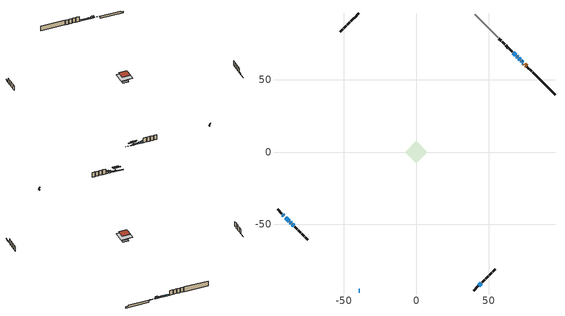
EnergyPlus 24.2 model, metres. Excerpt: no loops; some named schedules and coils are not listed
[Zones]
conditioned space
 floor outside (Floor1 construction): -3.93,0 0,3.93 3.93,0 0,-3.93 z1.37
 floor adiabatic (AdiabaticFloorConstruction): -7.63,0 0,7.63 7.63,0 0,-7.63 z3.81
 floor foundation (Slab1 construction): -3.96,0 0,3.96 3.96,0 0,-3.96 z-0.98
 wall outside (RimJoist1 construction): 39.75,-95.96 42.69,-93.02 / -95.96,-39.75 -93.02,-42.69 / -39.75,95.96 -42.69,93.02 / 79.87,55.83 76.93,58.78 z1.37:1.67
 wall outside (AdiabaticWallConstruction 1): 76.27,59.43 75.85,59.86 / 75.19,60.51 74.61,61.1 z1.37:3.4
 wall outside (AdiabaticWallConstruction): 73.95,61.75 73.48,62.23 / -90.15,-45.56 -87.93,-47.78 / 72.82,62.88 72.45,63.26 / 71.79,63.92 70.91,64.8 / 43.35,-92.36 44.89,-90.82 / 70.25,65.45 69.59,66.12 / 68.93,66.77 66.94,68.76 z1.37:2.59; -92.36,-43.34 -91.75,-43.96 z1.37:1.93; -91.09,-44.61 -90.8,-44.9 z1.37:3.05; -87.27,-48.44 -86.48,-49.23 z1.37:2.87; -85.82,-49.88 -84.81,-50.89 z1.37:3.35; -39.75,-95.96 -39.19,-95.96 z1.37:2.29
 wall outside (Wall1 construction): 45.55,-90.16 47.38,-88.33 / -84.16,-51.55 -82.33,-53.38 / -43.35,92.36 -45.18,90.53 / 66.29,69.42 64.46,71.25 z1.37:6.25
 wall outside (Wall2 construction): 48.03,-87.67 49.88,-85.82 / -81.67,-54.04 -79.82,-55.89 / -45.83,89.87 -47.68,88.02 / 63.8,71.91 61.95,73.76 z1.37:6.25
 wall outside (Wall3 construction): 50.54,-85.17 52.29,-83.42 / -79.16,-56.54 -77.41,-58.29 / -48.34,87.36 -50.09,85.62 / 61.29,74.41 59.54,76.16 z1.37:6.25
 wall outside (Wall4 construction): 52.95,-82.76 54.62,-81.09 / -76.76,-58.95 -75.09,-60.62 / -50.75,84.96 -52.42,83.29 / 58.89,76.82 57.21,78.49 z1.37:6.25
 wall foundation (FoundationWall1 construction): 80.53,55.18,-0.98 80.53,55.18,1.37 94.42,41.29,1.37 94.42,41.29,0.3 95.96,39.75,0.3 95.96,39.75,-0.98
 wall adiabatic (Wall5 construction): 56.56,79.15 40.4,95.3 z1.37:6.25
 window (WindowConstruction): 73.95,61.75 73.48,62.22 z1.37:2.59
 window (WindowConstruction 7): -92.36,-43.35 -91.75,-43.96 z1.37:1.93
 window (WindowConstruction 8): -91.09,-44.61 -90.81,-44.9 z1.37:3.05
 window (WindowConstruction 9): -90.15,-45.56 -87.93,-47.78 z1.37:2.59
 window (WindowConstruction 11): 72.82,62.88 72.45,63.26 z1.37:2.59
 window (WindowConstruction 1): 71.79,63.92 70.91,64.8 z1.37:2.59
 window (WindowConstruction 2): 43.35,-92.36 44.89,-90.82 z1.37:2.59
 window (WindowConstruction 3): -87.27,-48.44 -86.48,-49.23 z1.37:2.87
 window (WindowConstruction 4): -85.82,-49.88 -84.81,-50.89 z1.37:3.35
 window (WindowConstruction 5): 70.25,65.46 69.59,66.12 z1.37:2.59
 window (WindowConstruction 6): 68.93,66.77 66.94,68.76 z1.37:2.59
 window (WindowConstruction 10): -39.75,-95.96 -39.19,-95.96 z1.37:2.28
 door (Door): 76.27,59.43 75.85,59.86 z1.37:3.4
 door (Door 1): 75.19,60.51 74.61,61.1 z1.37:3.4
 ceiling adiabatic (AdiabaticFloorConstruction): 0,-7.63 7.63,0 0,7.63 -7.63,0 z3.81
 roof outside (Roof1 construction): 0,5.37 -5.37,0 0,-5.37 5.37,0 z6.25
shading: -89.72,-45.99 -94.39,-41.32 -94.93,-41.85 -90.26,-46.52 z4.8; -88.78,-46.93 -93.12,-42.58 -93.66,-43.12 -89.31,-47.47 z5.92; -86.15,-49.55 -87.6,-48.11 -88.13,-48.65 -86.69,-50.09 z3.33; -84.49,-51.22 -86.15,-49.56 -86.68,-50.1 -85.03,-51.75 z3.81; -37.97,-95.96 -40.97,-95.96 -40.97,-96.72 -37.97,-96.72 z3.5
[Building]
Building 1: Terrain=Suburbs
[Site:Location]
Montreal Intl AP_QC: Latitude {deg}=45.47; Longitude {deg}=-73.74; Time Zone {hr}=-5; Elevation {m}=36; Keep Site Location Information=Yes
[Site:GroundTemperature:Shallow]
2.07863, -0.316383, -0.508184, 0.628371, 5.19101, 9.73239, 13.6695, 16.1636, 16.3755, 14.347, 10.5102, 6.10817
[Site:WaterMainsTemperature]
Calculation Method=Schedule; Temperature Schedule=mains temperature schedule
[Material] Roughness=Rough; Thermal Absorptance=0.9
Name | Thickness {m} | Conductivity {W/m-K} | Density {kg/m3} | Specific Heat {J/kg-K} | Solar Absorptance | Visible Absorptance
asphalt or fiberglass shingles | 0.00635 | 0.162714 | 1121.4 | 1465.45 | 0.4 | 0.4
concrete 4.0 in. | 0.1016 | 1.803125 | 2242.8 | 837.4 | 0.7 | 0.7
concrete 8.0 in. | 0.2032 | 1.803125 | 2242.8 | 837.4 | 0.7 | 0.7
door material | 0.04445 | 0.0451087 | 512.64 | 1214.23 | 0.7 | 0.7
door material 1 | 0.04445 | 0.20624 | 512.64 | 1214.23 | 0.7 | 0.7
exterior vertical ins | 0.0454343 | 0.029427 | 32.04 | 1214.23 | 0.7 | 0.7
floor covering | 0.0127 | 0.0433444 | 54.468 | 1339.84 | 0.6 | 0.6
floor rigid ins; rim joist rigid ins; wall rigid ins | 0.051816 | 0.029427 | 32.04 | 1214.23 | 0.7 | 0.7
floor rigid ins 1; wall rigid ins 2 | 0.512978 | 0.029427 | 32.04 | 1214.23 | 0.7 | 0.7
floor stud and cavity | 0.1397 | 0.0891235 | 92.3553 | 1139.71 | 0.7 | 0.7
floor stud and cavity 1 | 0.1397 | 1.75129 | 37.0049 | 1207.88 | 0.7 | 0.7
furniture material conditioned space 1 | 0.1524 | 0.115458 | 640.8 | 1214.23 | 0.6 | 0.6
gypsum board | 0.0127 | 0.160291 | 801 | 837.4 | 0.6 | 0.6
gypsum board 1 | 0.0127 | 0.160291 | 801 | 837.4 | 0.7 | 0.7
osb sheathing 0.5 in. | 0.0127 | 0.115458 | 512.64 | 1214.23 | 0.7 | 0.7
osb sheathing 0.75 in. | 0.01905 | 0.115458 | 512.64 | 1214.23 | 0.7 | 0.7
osb sheathing 2.0 in. | 0.0508 | 0.115458 | 512.64 | 1214.23 | 0.7 | 0.7
rim joist stud and cavity | 0.0508 | 0.0406579 | 125.044 | 1163.47 | 0.6 | 0.6
roof rigid ins | 0.103632 | 0.029427 | 32.04 | 1214.23 | 0.7 | 0.7
roof stud and cavity | 0.2032 | 0.162779 | 78.34581 | 1123.46 | 0.7 | 0.7
slab rigid ins | 0.0224348 | 0.029427 | 32.04 | 1214.23 | 0.7 | 0.7
wall rigid ins 1 | 0.051816 | 0.029427 | 32.04 | 1214.23 | 0.4 | 0.4
wall stud and cavity | 0.1397 | 0.135854 | 139.0536 | 1170.24 | 0.7 | 0.7
wall stud and cavity 1 | 0.1397 | 0.112537 | 139.0536 | 1170.24 | 0.7 | 0.7
wall stud and cavity 2 | 0.1397 | 0.136556 | 139.0536 | 1170.24 | 0.7 | 0.7
wall stud and cavity 3 | 0.1397 | 0.151122 | 139.0536 | 1170.24 | 0.7 | 0.7
wall stud and cavity 4 | 0.1397 | 0.11727 | 139.0536 | 1170.24 | 0.7 | 0.7
wall stud and cavity 5 | 0.0889 | 0.380278 | 52.3479 | 1209.89 | 0.7 | 0.7
wall stud and cavity 6 | 0.0889 | 0.391764 | 83.0341 | 1211.67 | 0.7 | 0.7
wood siding | 0.0254 | 0.102417 | 544.68 | 1172.36 | 0.4 | 0.4
wood siding 1; wood siding 2; wood siding 3 | 0.0254 | 0.102417 | 544.68 | 1172.36 | 0.7 | 0.7
[WindowMaterial:SimpleGlazingSystem]
Name | U-Factor {W/m2-K} | Solar Heat Gain Coefficient
WindowMaterial | 2.17524 | 0.35
WindowMaterial 1 | 1.927681 | 0.4
WindowMaterial 10 | 3.30687 | 0.6
WindowMaterial 11 | 2.99685 | 0.51
WindowMaterial 2 | 1.81355 | 0.42
WindowMaterial 3 | 1.9027 | 0.4
WindowMaterial 4 | 1.80447 | 0.42
WindowMaterial 5 | 2.24281 | 0.33
WindowMaterial 6 | 1.76756 | 0.43
WindowMaterial 7 | 2.24622 | 0.33
WindowMaterial 8 | 2.33139 | 0.31
WindowMaterial 9 | 1.87885 | 0.41
[Construction]
AdiabaticFloorConstruction: floor stud and cavity 1, floor rigid ins 1, osb sheathing 0.75 in., floor covering
AdiabaticWallConstruction: wood siding 2, wall rigid ins 2, wall stud and cavity 5, gypsum board
AdiabaticWallConstruction 1: wood siding 3, wall rigid ins 2, wall stud and cavity 5, gypsum board
Door: door material
Door 1: door material 1
Floor1 construction: floor stud and cavity, floor rigid ins, osb sheathing 0.75 in., floor covering
FoundationWall1 construction: concrete 8.0 in., gypsum board 1
furniture construction conditioned space 1: furniture material conditioned space 1
PartitionWallConstruction: gypsum board, wall stud and cavity 6, gypsum board
RimJoist1 construction: wood siding 1, rim joist rigid ins, osb sheathing 2.0 in., rim joist stud and cavity
Roof1 construction: asphalt or fiberglass shingles, roof rigid ins, osb sheathing 0.75 in., roof stud and cavity, gypsum board
Slab1 construction: slab rigid ins, concrete 4.0 in.
Wall1 construction: wood siding, wall rigid ins, osb sheathing 0.5 in., wall stud and cavity, gypsum board
Wall2 construction: wood siding, wall rigid ins, osb sheathing 0.5 in., wall stud and cavity 1, gypsum board
Wall3 construction: wood siding, wall rigid ins, osb sheathing 0.5 in., wall stud and cavity 2, gypsum board
Wall4 construction: wood siding, wall rigid ins, osb sheathing 0.5 in., wall stud and cavity 3, gypsum board
Wall5 construction: wall rigid ins 1, osb sheathing 0.5 in., wall stud and cavity 4, gypsum board
WindowConstruction: WindowMaterial
WindowConstruction 1: WindowMaterial 1
WindowConstruction 10: WindowMaterial 10
WindowConstruction 11: WindowMaterial 11
WindowConstruction 2: WindowMaterial 2
WindowConstruction 3: WindowMaterial 3
WindowConstruction 4: WindowMaterial 4
WindowConstruction 5: WindowMaterial 5
WindowConstruction 6: WindowMaterial 6
WindowConstruction 7: WindowMaterial 7
WindowConstruction 8: WindowMaterial 8
WindowConstruction 9: WindowMaterial 9
[Zone]
conditioned space: Multiplier=1; Volume {m3}=374.6; Part of Total Floor Area=Yes
[Space]
conditioned space 1: Zone=conditioned space; Volume {m3}=374.6
[SurfaceProperty:ExposedFoundationPerimeter]
Slab1: Exposed Perimeter Calculation Method=TotalExposedPerimeter; Total Exposed Perimeter {m}=21.821
[InternalMass] Zone or ZoneList=conditioned space; Space or SpaceList=conditioned space 1
Name | Construction | Surface Area {m2}
furniture mass conditioned space 1 | furniture construction conditioned space 1 | 71.5323
partition wall mass | PartitionWallConstruction | 178.831
[Lights]
interior lighting: Zone or ZoneList or Space or SpaceList=conditioned space 1; Schedule=interior lighting schedule; Design Level Calculation Method=LightingLevel; Lighting Level {W}=343.2; Return Air Fraction=0; Fraction Radiant=0.6; Fraction Visible=0.2; Fraction Replaceable=1
[People]
occupants: Zone or ZoneList or Space or SpaceList=conditioned space 1; Number of People Schedule=occupants schedule; Number of People Calculation Method=People; Number of People=3; Fraction Radiant=0.314171; Sensible Heat Fraction=0.56303; Activity Level Schedule=occupants activity schedule; Carbon Dioxide Generation Rate {m3/s-W}=0; Enable ASHRAE 55 Comfort Warnings=No; Mean Radiant Temperature Calculation Type=EnclosureAveraged
[ElectricEquipment] Zone or ZoneList or Space or SpaceList=conditioned space 1; Design Level Calculation Method=EquipmentLevel
Name | Schedule | Design Level {W} | Fraction Latent | Fraction Radiant | Fraction Lost
clothes dryer | clothes dryer schedule | 140.772 | 0.015 | 0.081 | 0.85
clothes washer | clothes washer schedule | 32.1985 | 0.03 | 0.162 | 0.7
cooking range | cooking range schedule | 208.969 | 0.08 | 0.432 | 0.2
dishwasher | dishwasher schedule | 66.8632 | 0.3 | 0.18 | 0.4
fridge | fridge schedule | 72.9452 | 0 | 0.6 | 0
mech vent bath fan 0 | mech vent bath fan 0 schedule | 50.2 | 0 | 0 | 1
mech vent bath fan 1 | mech vent bath fan 1 schedule | 50.2 | 0 | 0 | 1
mech vent house fan | mech vent house fan schedule | 0 | 0 | 0 | 1
mech vent house fan cfis | mech vent house fan cfis schedule | 0 | 0 | 0 | 0
mech vent range fan 0 | mech vent range fan 0 schedule | 57 | 0 | 0 | 1
misc plug loads | misc plug loads schedule | 494.7 | 0.045 | 0.513 | 0.1
whole house fan | Always On Discrete | 0 | 0 | 0 | 1
[OtherEquipment] Zone or ZoneList or Space or SpaceList=conditioned space 1; Design Level Calculation Method=EquipmentLevel
Name | Fuel Type | Schedule | Design Level {W} | Fraction Latent | Fraction Radiant | Fraction Lost
clothes dryer 1 | Electricity | clothes dryer schedule | 0 | 0.015 | 0.081 | 0.85
cooking range 1 | Electricity | cooking range schedule | 0 | 0.08 | 0.432 | 0.2
general water use latent | None | general water use schedule | 59.3978 | 1 | 0 | 0
general water use sensible | None | general water use schedule | -58.539 | 0 | 0.6 | 0
mech vent house fan latent load | None | Always On Discrete | 0 | 1 | 0 | 0
mech vent house fan sensible load | None | Always On Discrete | 0 | 0 | 0 | 0
water heater energy adjustment1 | Electricity | Always On Discrete | 0.01 | 0 | 0 | 1
[ZoneInfiltration:DesignFlowRate] Zone or ZoneList or Space or SpaceList=conditioned space 1; Schedule=Always On Discrete; Design Flow Rate Calculation Method=Flow/Zone; Design Flow Rate {m3/s}=0
infil flow; natural vent flow; whole house fan flow
[ZoneControl:Thermostat]
conditioned space Thermostat: Zone or ZoneList=conditioned space; Control Type Schedule=conditioned space Thermostat Schedule; Control 1=conditioned space temperature setpoint; Temperature Difference Between Cutout And Setpoint {deltaC}=0
[ThermostatSetpoint:DualSetpoint]
conditioned space temperature setpoint: Heating Setpoint Temperature Schedule=heating setpoint; Cooling Setpoint Temperature Schedule=cooling setpoint
[AirLoopHVAC:UnitarySystem]
unit heater unitary system: Control Type=Load; Controlling Zone or Thermostat Location=conditioned space; Dehumidification Control Type=None; Availability Schedule=Always On Discrete; Supply Fan=unit heater supply fan; Fan Placement=BlowThrough; Supply Air Fan Operating Mode Schedule=unit heater auto fan schedule; Heating Coil=unit heater htg coil; DX Heating Coil Sizing Ratio=1; Use DOAS DX Cooling Coil=No; Minimum Supply Air Temperature {C}=2; Latent Load Control=SensibleOnlyLoadControl; Cooling Supply Air Flow Rate Method=None; Heating Supply Air Flow Rate Method=SupplyAirFlowRate; Heating Supply Air Flow Rate {m3/s}=0.00141584; No Load Supply Air Flow Rate Method=SupplyAirFlowRate; No Load Supply Air Flow Rate {m3/s}=0; No Load Supply Air Flow Rate Control Set To Low Speed=Yes; Maximum Supply Air Temperature {C}=48.8889; Maximum Outdoor Dry-Bulb Temperature for Supplemental Heater Operation {C}=21; Ancillary On-Cycle Electric Power {W}=0; Ancillary Off-Cycle Electric Power {W}=0
[Zone equipment]
conditioned space: electric baseboard, unit heater unitary system
[Foundation:Kiva]
Foundation Kiva 1: Initial Indoor Air Temperature {C}=18; Wall Height Above Grade {m}=1.37002; Wall Depth Below Slab {m}=0.2032; Custom Block Material Name 1=exterior vertical ins; Custom Block Depth 1 {m}=2.350008; Custom Block X Position 1 {m}=0.2159; Custom Block Z Position 1 {m}=0
[Foundation:Kiva:Settings]
Soil Conductivity {W/m-K}=0.849921; Soil Density {kg/m3}=1842.3; Soil Specific Heat {J/kg-K}=418.7; Ground Solar Absorptivity=0.9; Ground Thermal Absorptivity=0.9; Ground Surface Roughness {m}=0.03; Far-Field Width {m}=40; Deep-Ground Boundary Condition=ZeroFlux; Deep-Ground Depth {m}=40; Minimum Cell Dimension {m}=0.2; Maximum Cell Growth Coefficient=3; Simulation Timestep=Timestep
[Exterior:Lights]
exterior lighting: Schedule=exterior lighting schedule; Design Level {W}=75.6
[EnergyManagementSystem:Sensor] Output:Variable or Output:Meter Index Key=conditioned space
Name | Output:Variable or Output:Meter
conditioned_space_clg_unmet_s | Zone Cooling Setpoint Not Met Time
conditioned_space_htg_unmet_s | Zone Heating Setpoint Not Met Time
fridge_tin_s; tin_s; tin_s_1 | Zone Mean Air Temperature
tout_s | Zone Outdoor Air Drybulb Temperature
win_s | Zone Air Humidity Ratio
[Schedule:Week:Daily]
interior lighting schedule Week Rule - Jan1-Jan27: interior lighting schedule day, interior lighting schedule day, interior lighting schedule day, interior lighting schedule day, interior lighting schedule day, interior lighting schedule day, interior lighting schedule day, interior lighting schedule default day, interior lighting schedule default day, interior lighting schedule default day, interior lighting schedule default day, interior lighting schedule default day
interior lighting schedule Week Rule - Jan28-Feb3: interior lighting schedule day, interior lighting schedule day, interior lighting schedule day, interior lighting schedule day, interior lighting schedule day 1, interior lighting schedule day 1, interior lighting schedule day 1, interior lighting schedule default day, interior lighting schedule default day, interior lighting schedule default day, interior lighting schedule default day, interior lighting schedule default day
interior lighting schedule Week Rule - Feb4-Feb24: interior lighting schedule day 1, interior lighting schedule day 1, interior lighting schedule day 1, interior lighting schedule day 1, interior lighting schedule day 1, interior lighting schedule day 1, interior lighting schedule day 1, interior lighting schedule default day, interior lighting schedule default day, interior lighting schedule default day, interior lighting schedule default day, interior lighting schedule default day
interior lighting schedule Week Rule - Feb25-Mar3: interior lighting schedule day 1, interior lighting schedule day 1, interior lighting schedule day 1, interior lighting schedule day 1, interior lighting schedule day 2, interior lighting schedule day 2, interior lighting schedule day 2, interior lighting schedule default day, interior lighting schedule default day, interior lighting schedule default day, interior lighting schedule default day, interior lighting schedule default day
interior lighting schedule Week Rule - Mar4-Mar31: interior lighting schedule day 2, interior lighting schedule day 2, interior lighting schedule day 2, interior lighting schedule day 2, interior lighting schedule day 2, interior lighting schedule day 2, interior lighting schedule day 2, interior lighting schedule default day, interior lighting schedule default day, interior lighting schedule default day, interior lighting schedule default day, interior lighting schedule default day
interior lighting schedule Week Rule - Apr1-Apr28: interior lighting schedule day 3, interior lighting schedule day 3, interior lighting schedule day 3, interior lighting schedule day 3, interior lighting schedule day 3, interior lighting schedule day 3, interior lighting schedule day 3, interior lighting schedule default day, interior lighting schedule default day, interior lighting schedule default day, interior lighting schedule default day, interior lighting schedule default day
interior lighting schedule Week Rule - Apr29-May5: interior lighting schedule day 3, interior lighting schedule day 3, interior lighting schedule day 4, interior lighting schedule day 4, interior lighting schedule day 4, interior lighting schedule day 4, interior lighting schedule day 4, interior lighting schedule default day, interior lighting schedule default day, interior lighting schedule default day, interior lighting schedule default day, interior lighting schedule default day
interior lighting schedule Week Rule - May6-May26: interior lighting schedule day 4, interior lighting schedule day 4, interior lighting schedule day 4, interior lighting schedule day 4, interior lighting schedule day 4, interior lighting schedule day 4, interior lighting schedule day 4, interior lighting schedule default day, interior lighting schedule default day, interior lighting schedule default day, interior lighting schedule default day, interior lighting schedule default day
interior lighting schedule Week Rule - May27-Jun2: interior lighting schedule day 4, interior lighting schedule day 4, interior lighting schedule day 4, interior lighting schedule day 4, interior lighting schedule day 4, interior lighting schedule day 5, interior lighting schedule day 5, interior lighting schedule default day, interior lighting schedule default day, interior lighting schedule default day, interior lighting schedule default day, interior lighting schedule default day
interior lighting schedule Week Rule - Jun3-Jun30: interior lighting schedule day 5, interior lighting schedule day 5, interior lighting schedule day 5, interior lighting schedule day 5, interior lighting schedule day 5, interior lighting schedule day 5, interior lighting schedule day 5, interior lighting schedule default day, interior lighting schedule default day, interior lighting schedule default day, interior lighting schedule default day, interior lighting schedule default day
interior lighting schedule Week Rule - Jul1-Jul28: interior lighting schedule day 6, interior lighting schedule day 6, interior lighting schedule day 6, interior lighting schedule day 6, interior lighting schedule day 6, interior lighting schedule day 6, interior lighting schedule day 6, interior lighting schedule default day, interior lighting schedule default day, interior lighting schedule default day, interior lighting schedule default day, interior lighting schedule default day
interior lighting schedule Week Rule - Jul29-Aug4: interior lighting schedule day 6, interior lighting schedule day 6, interior lighting schedule day 6, interior lighting schedule day 7, interior lighting schedule day 7, interior lighting schedule day 7, interior lighting schedule day 7, interior lighting schedule default day, interior lighting schedule default day, interior lighting schedule default day, interior lighting schedule default day, interior lighting schedule default day
interior lighting schedule Week Rule - Aug5-Aug25: interior lighting schedule day 7, interior lighting schedule day 7, interior lighting schedule day 7, interior lighting schedule day 7, interior lighting schedule day 7, interior lighting schedule day 7, interior lighting schedule day 7, interior lighting schedule default day, interior lighting schedule default day, interior lighting schedule default day, interior lighting schedule default day, interior lighting schedule default day
interior lighting schedule Week Rule - Aug26-Sep1: interior lighting schedule day 7, interior lighting schedule day 7, interior lighting schedule day 7, interior lighting schedule day 7, interior lighting schedule day 7, interior lighting schedule day 7, interior lighting schedule day 8, interior lighting schedule default day, interior lighting schedule default day, interior lighting schedule default day, interior lighting schedule default day, interior lighting schedule default day
interior lighting schedule Week Rule - Sep2-Sep29: interior lighting schedule day 8, interior lighting schedule day 8, interior lighting schedule day 8, interior lighting schedule day 8, interior lighting schedule day 8, interior lighting schedule day 8, interior lighting schedule day 8, interior lighting schedule default day, interior lighting schedule default day, interior lighting schedule default day, interior lighting schedule default day, interior lighting schedule default day
interior lighting schedule Week Rule - Sep30-Oct6: interior lighting schedule day 8, interior lighting schedule day 9, interior lighting schedule day 9, interior lighting schedule day 9, interior lighting schedule day 9, interior lighting schedule day 9, interior lighting schedule day 9, interior lighting schedule default day, interior lighting schedule default day, interior lighting schedule default day, interior lighting schedule default day, interior lighting schedule default day
interior lighting schedule Week Rule - Oct7-Oct27: interior lighting schedule day 9, interior lighting schedule day 9, interior lighting schedule day 9, interior lighting schedule day 9, interior lighting schedule day 9, interior lighting schedule day 9, interior lighting schedule day 9, interior lighting schedule default day, interior lighting schedule default day, interior lighting schedule default day, interior lighting schedule default day, interior lighting schedule default day
interior lighting schedule Week Rule - Oct28-Nov3: interior lighting schedule day 9, interior lighting schedule day 9, interior lighting schedule day 9, interior lighting schedule day 9, interior lighting schedule day 10, interior lighting schedule day 10, interior lighting schedule day 10, interior lighting schedule default day, interior lighting schedule default day, interior lighting schedule default day, interior lighting schedule default day, interior lighting schedule default day
interior lighting schedule Week Rule - Nov4-Nov24: interior lighting schedule day 10, interior lighting schedule day 10, interior lighting schedule day 10, interior lighting schedule day 10, interior lighting schedule day 10, interior lighting schedule day 10, interior lighting schedule day 10, interior lighting schedule default day, interior lighting schedule default day, interior lighting schedule default day, interior lighting schedule default day, interior lighting schedule default day
interior lighting schedule Week Rule - Nov25-Dec1: interior lighting schedule day 10, interior lighting schedule day 10, interior lighting schedule day 10, interior lighting schedule day 10, interior lighting schedule day 10, interior lighting schedule day 10, interior lighting schedule day 11, interior lighting schedule default day, interior lighting schedule default day, interior lighting schedule default day, interior lighting schedule default day, interior lighting schedule default day
interior lighting schedule Week Rule - Dec2-Dec31: interior lighting schedule day 11, interior lighting schedule day 11, interior lighting schedule day 11, interior lighting schedule day 11, interior lighting schedule day 11, interior lighting schedule day 11, interior lighting schedule day 11, interior lighting schedule default day, interior lighting schedule default day, interior lighting schedule default day, interior lighting schedule default day, interior lighting schedule default day
occupants schedule Week Rule - Jan1-Dec31: occupants schedule day, occupants schedule day, occupants schedule day, occupants schedule day, occupants schedule day, occupants schedule day, occupants schedule day, occupants schedule default day, occupants schedule default day, occupants schedule default day, occupants schedule default day, occupants schedule default day
clothes dryer schedule Week Rule - Jan1-Dec31: clothes dryer schedule day, clothes dryer schedule day, clothes dryer schedule day, clothes dryer schedule day, clothes dryer schedule day, clothes dryer schedule day, clothes dryer schedule day, clothes dryer schedule default day, clothes dryer schedule default day, clothes dryer schedule default day, clothes dryer schedule default day, clothes dryer schedule default day
clothes washer schedule Week Rule - Jan1-Dec31: clothes washer schedule day, clothes washer schedule day, clothes washer schedule day, clothes washer schedule day, clothes washer schedule day, clothes washer schedule day, clothes washer schedule day, clothes washer schedule default day, clothes washer schedule default day, clothes washer schedule default day, clothes washer schedule default day, clothes washer schedule default day
cooking range schedule Week Rule - Jan1-Dec31: cooking range schedule day, cooking range schedule day, cooking range schedule day, cooking range schedule day, cooking range schedule day, cooking range schedule day, cooking range schedule day, cooking range schedule default day, cooking range schedule default day, cooking range schedule default day, cooking range schedule default day, cooking range schedule default day
dishwasher schedule Week Rule - Jan1-Dec31: dishwasher schedule day, dishwasher schedule day, dishwasher schedule day, dishwasher schedule day, dishwasher schedule day, dishwasher schedule day, dishwasher schedule day, dishwasher schedule default day, dishwasher schedule default day, dishwasher schedule default day, dishwasher schedule default day, dishwasher schedule default day
mech vent bath fan 0 schedule Week Rule - Jan1-Dec31: mech vent bath fan 0 schedule day, mech vent bath fan 0 schedule day, mech vent bath fan 0 schedule day, mech vent bath fan 0 schedule day, mech vent bath fan 0 schedule day, mech vent bath fan 0 schedule day, mech vent bath fan 0 schedule day, mech vent bath fan 0 schedule default day, mech vent bath fan 0 schedule default day, mech vent bath fan 0 schedule default day, mech vent bath fan 0 schedule default day, mech vent bath fan 0 schedule default day
mech vent bath fan 1 schedule Week Rule - Jan1-Dec31: mech vent bath fan 1 schedule day, mech vent bath fan 1 schedule day, mech vent bath fan 1 schedule day, mech vent bath fan 1 schedule day, mech vent bath fan 1 schedule day, mech vent bath fan 1 schedule day, mech vent bath fan 1 schedule day, mech vent bath fan 1 schedule default day, mech vent bath fan 1 schedule default day, mech vent bath fan 1 schedule default day, mech vent bath fan 1 schedule default day, mech vent bath fan 1 schedule default day
mech vent range fan 0 schedule Week Rule - Jan1-Dec31: mech vent range fan 0 schedule day, mech vent range fan 0 schedule day, mech vent range fan 0 schedule day, mech vent range fan 0 schedule day, mech vent range fan 0 schedule day, mech vent range fan 0 schedule day, mech vent range fan 0 schedule day, mech vent range fan 0 schedule default day, mech vent range fan 0 schedule default day, mech vent range fan 0 schedule default day, mech vent range fan 0 schedule default day, mech vent range fan 0 schedule default day
misc plug loads schedule Week Rule - Jan1-Dec31: misc plug loads schedule day, misc plug loads schedule day, misc plug loads schedule day, misc plug loads schedule day, misc plug loads schedule day, misc plug loads schedule day, misc plug loads schedule day, misc plug loads schedule default day, misc plug loads schedule default day, misc plug loads schedule default day, misc plug loads schedule default day, misc plug loads schedule default day
general water use schedule Week Rule - Jan1-Dec31: general water use schedule day, general water use schedule day, general water use schedule day, general water use schedule day, general water use schedule day, general water use schedule day, general water use schedule day, general water use schedule default day, general water use schedule default day, general water use schedule default day, general water use schedule default day, general water use schedule default day
exterior lighting schedule Week Rule - Jan1-Jan27: exterior lighting schedule day, exterior lighting schedule day, exterior lighting schedule day, exterior lighting schedule day, exterior lighting schedule day, exterior lighting schedule day, exterior lighting schedule day, exterior lighting schedule default day, exterior lighting schedule default day, exterior lighting schedule default day, exterior lighting schedule default day, exterior lighting schedule default day
exterior lighting schedule Week Rule - Jan28-Feb3: exterior lighting schedule day, exterior lighting schedule day, exterior lighting schedule day, exterior lighting schedule day, exterior lighting schedule day 1, exterior lighting schedule day 1, exterior lighting schedule day 1, exterior lighting schedule default day, exterior lighting schedule default day, exterior lighting schedule default day, exterior lighting schedule default day, exterior lighting schedule default day
exterior lighting schedule Week Rule - Feb4-Feb24: exterior lighting schedule day 1, exterior lighting schedule day 1, exterior lighting schedule day 1, exterior lighting schedule day 1, exterior lighting schedule day 1, exterior lighting schedule day 1, exterior lighting schedule day 1, exterior lighting schedule default day, exterior lighting schedule default day, exterior lighting schedule default day, exterior lighting schedule default day, exterior lighting schedule default day
exterior lighting schedule Week Rule - Feb25-Mar3: exterior lighting schedule day 1, exterior lighting schedule day 1, exterior lighting schedule day 1, exterior lighting schedule day 1, exterior lighting schedule day 2, exterior lighting schedule day 2, exterior lighting schedule day 2, exterior lighting schedule default day, exterior lighting schedule default day, exterior lighting schedule default day, exterior lighting schedule default day, exterior lighting schedule default day
exterior lighting schedule Week Rule - Mar4-Mar31: exterior lighting schedule day 2, exterior lighting schedule day 2, exterior lighting schedule day 2, exterior lighting schedule day 2, exterior lighting schedule day 2, exterior lighting schedule day 2, exterior lighting schedule day 2, exterior lighting schedule default day, exterior lighting schedule default day, exterior lighting schedule default day, exterior lighting schedule default day, exterior lighting schedule default day
exterior lighting schedule Week Rule - Apr1-Apr28: exterior lighting schedule day 3, exterior lighting schedule day 3, exterior lighting schedule day 3, exterior lighting schedule day 3, exterior lighting schedule day 3, exterior lighting schedule day 3, exterior lighting schedule day 3, exterior lighting schedule default day, exterior lighting schedule default day, exterior lighting schedule default day, exterior lighting schedule default day, exterior lighting schedule default day
exterior lighting schedule Week Rule - Apr29-May5: exterior lighting schedule day 3, exterior lighting schedule day 3, exterior lighting schedule day 4, exterior lighting schedule day 4, exterior lighting schedule day 4, exterior lighting schedule day 4, exterior lighting schedule day 4, exterior lighting schedule default day, exterior lighting schedule default day, exterior lighting schedule default day, exterior lighting schedule default day, exterior lighting schedule default day
exterior lighting schedule Week Rule - May6-May26: exterior lighting schedule day 4, exterior lighting schedule day 4, exterior lighting schedule day 4, exterior lighting schedule day 4, exterior lighting schedule day 4, exterior lighting schedule day 4, exterior lighting schedule day 4, exterior lighting schedule default day, exterior lighting schedule default day, exterior lighting schedule default day, exterior lighting schedule default day, exterior lighting schedule default day
exterior lighting schedule Week Rule - May27-Jun2: exterior lighting schedule day 4, exterior lighting schedule day 4, exterior lighting schedule day 4, exterior lighting schedule day 4, exterior lighting schedule day 4, exterior lighting schedule day 5, exterior lighting schedule day 5, exterior lighting schedule default day, exterior lighting schedule default day, exterior lighting schedule default day, exterior lighting schedule default day, exterior lighting schedule default day
exterior lighting schedule Week Rule - Jun3-Jun30: exterior lighting schedule day 5, exterior lighting schedule day 5, exterior lighting schedule day 5, exterior lighting schedule day 5, exterior lighting schedule day 5, exterior lighting schedule day 5, exterior lighting schedule day 5, exterior lighting schedule default day, exterior lighting schedule default day, exterior lighting schedule default day, exterior lighting schedule default day, exterior lighting schedule default day
exterior lighting schedule Week Rule - Jul1-Jul28: exterior lighting schedule day 6, exterior lighting schedule day 6, exterior lighting schedule day 6, exterior lighting schedule day 6, exterior lighting schedule day 6, exterior lighting schedule day 6, exterior lighting schedule day 6, exterior lighting schedule default day, exterior lighting schedule default day, exterior lighting schedule default day, exterior lighting schedule default day, exterior lighting schedule default day
exterior lighting schedule Week Rule - Jul29-Aug4: exterior lighting schedule day 6, exterior lighting schedule day 6, exterior lighting schedule day 6, exterior lighting schedule day 7, exterior lighting schedule day 7, exterior lighting schedule day 7, exterior lighting schedule day 7, exterior lighting schedule default day, exterior lighting schedule default day, exterior lighting schedule default day, exterior lighting schedule default day, exterior lighting schedule default day
exterior lighting schedule Week Rule - Aug5-Aug25: exterior lighting schedule day 7, exterior lighting schedule day 7, exterior lighting schedule day 7, exterior lighting schedule day 7, exterior lighting schedule day 7, exterior lighting schedule day 7, exterior lighting schedule day 7, exterior lighting schedule default day, exterior lighting schedule default day, exterior lighting schedule default day, exterior lighting schedule default day, exterior lighting schedule default day
[Schedule:Year]
interior lighting schedule: interior lighting schedule Week Rule - Jan1-Jan27, 1, 1, 1, 27, interior lighting schedule Week Rule - Jan28-Feb3, 1, 28, 2, 3, interior lighting schedule Week Rule - Feb4-Feb24, 2, 4, 2, 24, interior lighting schedule Week Rule - Feb25-Mar3, 2, 25, 3, 3, interior lighting schedule Week Rule - Mar4-Mar31, 3, 4, 3, 31, interior lighting schedule Week Rule - Apr1-Apr28, 4, 1, 4, 28, interior lighting schedule Week Rule - Apr29-May5, 4, 29, 5, 5, interior lighting schedule Week Rule - May6-May26, 5, 6, 5, 26, interior lighting schedule Week Rule - May27-Jun2, 5, 27, 6, 2, interior lighting schedule Week Rule - Jun3-Jun30, 6, 3, 6, 30, interior lighting schedule Week Rule - Jul1-Jul28, 7, 1, 7, 28, interior lighting schedule Week Rule - Jul29-Aug4, 7, 29, 8, 4, interior lighting schedule Week Rule - Aug5-Aug25, 8, 5, 8, 25, interior lighting schedule Week Rule - Aug26-Sep1, 8, 26, 9, 1, interior lighting schedule Week Rule - Sep2-Sep29, 9, 2, 9, 29, interior lighting schedule Week Rule - Sep30-Oct6, 9, 30, 10, 6, interior lighting schedule Week Rule - Oct7-Oct27, 10, 7, 10, 27, interior lighting schedule Week Rule - Oct28-Nov3, 10, 28, 11, 3, interior lighting schedule Week Rule - Nov4-Nov24, 11, 4, 11, 24, interior lighting schedule Week Rule - Nov25-Dec1, 11, 25, 12, 1, interior lighting schedule Week Rule - Dec2-Dec31, 12, 2, 12, 31
occupants schedule: occupants schedule Week Rule - Jan1-Dec31, 1, 1, 12, 31
clothes dryer schedule: clothes dryer schedule Week Rule - Jan1-Dec31, 1, 1, 12, 31
clothes washer schedule: clothes washer schedule Week Rule - Jan1-Dec31, 1, 1, 12, 31
cooking range schedule: cooking range schedule Week Rule - Jan1-Dec31, 1, 1, 12, 31
dishwasher schedule: dishwasher schedule Week Rule - Jan1-Dec31, 1, 1, 12, 31
mech vent bath fan 0 schedule: mech vent bath fan 0 schedule Week Rule - Jan1-Dec31, 1, 1, 12, 31
mech vent bath fan 1 schedule: mech vent bath fan 1 schedule Week Rule - Jan1-Dec31, 1, 1, 12, 31
mech vent range fan 0 schedule: mech vent range fan 0 schedule Week Rule - Jan1-Dec31, 1, 1, 12, 31
misc plug loads schedule: misc plug loads schedule Week Rule - Jan1-Dec31, 1, 1, 12, 31
general water use schedule: general water use schedule Week Rule - Jan1-Dec31, 1, 1, 12, 31
exterior lighting schedule: exterior lighting schedule Week Rule - Jan1-Jan27, 1, 1, 1, 27, exterior lighting schedule Week Rule - Jan28-Feb3, 1, 28, 2, 3, exterior lighting schedule Week Rule - Feb4-Feb24, 2, 4, 2, 24, exterior lighting schedule Week Rule - Feb25-Mar3, 2, 25, 3, 3, exterior lighting schedule Week Rule - Mar4-Mar31, 3, 4, 3, 31, exterior lighting schedule Week Rule - Apr1-Apr28, 4, 1, 4, 28, exterior lighting schedule Week Rule - Apr29-May5, 4, 29, 5, 5, exterior lighting schedule Week Rule - May6-May26, 5, 6, 5, 26, exterior lighting schedule Week Rule - May27-Jun2, 5, 27, 6, 2, exterior lighting schedule Week Rule - Jun3-Jun30, 6, 3, 6, 30, exterior lighting schedule Week Rule - Jul1-Jul28, 7, 1, 7, 28, exterior lighting schedule Week Rule - Jul29-Aug4, 7, 29, 8, 4, exterior lighting schedule Week Rule - Aug5-Aug25, 8, 5, 8, 25, exterior lighting schedule Week Rule - Aug26-Sep1, 8, 26, 9, 1, exterior lighting schedule Week Rule - Sep2-Sep29, 9, 2, 9, 29, exterior lighting schedule Week Rule - Sep30-Oct6, 9, 30, 10, 6, exterior lighting schedule Week Rule - Oct7-Oct27, 10, 7, 10, 27, exterior lighting schedule Week Rule - Oct28-Nov3, 10, 28, 11, 3, exterior lighting schedule Week Rule - Nov4-Nov24, 11, 4, 11, 24, exterior lighting schedule Week Rule - Nov25-Dec1, 11, 25, 12, 1, exterior lighting schedule Week Rule - Dec2-Dec31, 12, 2, 12, 31
[Schedule:Constant]
Name | Hourly Value
occupants activity schedule | 117.228
fridge schedule; unit heater auto fan schedule | 0
mech vent house fan schedule; mech vent house fan cfis schedule; Always On Discrete | 1
[Schedule:Compact]
conditioned space Thermostat Schedule: Through: 12/31, For: AllDays, Until: 24:00, 4
mains temperature schedule: Through: 01/01, For: AllDays, Until: 24:00, 6.56833, Through: 01/02, For: AllDays, Until: 24:00, 6.48722, Through: 01/03, For: AllDays, Until: 24:00, 6.40722, Through: 01/04, For: AllDays, Until: 24:00, 6.32889, Through: 01/05, For: AllDays, Until: 24:00, 6.25167, Through: 01/06, For: AllDays, Until: 24:00, 6.17611, Through: 01/07, For: AllDays, Until: 24:00, 6.10222, Through: 01/08, For: AllDays, Until: 24:00, 6.02944, Through: 01/09, For: AllDays, Until: 24:00, 5.95833, Through: 01/10, For: AllDays, Until: 24:00, 5.88889, Through: 01/11, For: AllDays, Until: 24:00, 5.82056, Through: 01/12, For: AllDays, Until: 24:00, 5.75444, Through: 01/13, For: AllDays, Until: 24:00, 5.68944, Through: 01/14, For: AllDays, Until: 24:00, 5.62611, Through: 01/15, For: AllDays, Until: 24:00, 5.56444, Through: 01/16, For: AllDays, Until: 24:00, 5.50444, Through: 01/17, For: AllDays, Until: 24:00, 5.44611, Through: 01/18, For: AllDays, Until: 24:00, 5.38944, Through: 01/19, For: AllDays, Until: 24:00, 5.33389, Through: 01/20, For: AllDays, Until: 24:00, 5.28111, Through: 01/21, For: AllDays, Until: 24:00, 5.22944, Through: 01/22, For: AllDays, Until: 24:00, 5.17944, Through: 01/23, For: AllDays, Until: 24:00, 5.13111, Through: 01/24, For: AllDays, Until: 24:00, 5.085, Through: 01/25, For: AllDays, Until: 24:00, 5.04056, Through: 01/26, For: AllDays, Until: 24:00, 4.99778, Through: 01/27, For: AllDays, Until: 24:00, 4.95667, Through: 01/28, For: AllDays, Until: 24:00, 4.91778, Through: 01/29, For: AllDays, Until: 24:00, 4.88056, Through: 01/30, For: AllDays, Until: 24:00, 4.845, Through: 01/31, For: AllDays, Until: 24:00, 4.81167, Through: 02/01, For: AllDays, Until: 24:00, 4.77944, Through: 02/02, For: AllDays, Until: 24:00, 4.75, Through: 02/03, For: AllDays, Until: 24:00, 4.72167, Through: 02/04, For: AllDays, Until: 24:00, 4.69611, Through: 02/05, For: AllDays, Until: 24:00, 4.67167, Through: 02/06, For: AllDays, Until: 24:00, 4.64944, Through: 02/07, For: AllDays, Until: 24:00, 4.62889, Through: 02/08, For: AllDays, Until: 24:00, 4.61056, Through: 02/09, For: AllDays, Until: 24:00, 4.59389, Through: 02/10, For: AllDays, Until: 24:00, 4.57944, Through: 02/11, For: AllDays, Until: 24:00, 4.56667, Through: 02/12, For: AllDays, Until: 24:00, 4.55611, Through: 02/13, For: AllDays, Until: 24:00, 4.54722, Through: 02/14, For: AllDays, Until: 24:00, 4.54056, Through: 02/15, For: AllDays, Until: 24:00, 4.53556, Through: 02/16, For: AllDays, Until: 24:00, 4.53278, Through: 02/17, For: AllDays, Until: 24:00, 4.53167, Through: 02/18, For: AllDays, Until: 24:00, 4.53278, Through: 02/19, For: AllDays, Until: 24:00, 4.53556, Through: 02/20, For: AllDays, Until: 24:00, 4.54056, Through: 02/21, For: AllDays, Until: 24:00, 4.54722, Through: 02/22, For: AllDays, Until: 24:00, 4.55611, Through: 02/23, For: AllDays, Until: 24:00, 4.56667, Through: 02/24, For: AllDays, Until: 24:00, 4.57944, Through: 02/25, For: AllDays, Until: 24:00, 4.59389, Through: 02/26, For: AllDays, Until: 24:00, 4.61056, Through: 02/27, For: AllDays, Until: 24:00, 4.62889, Through: 02/28, For: AllDays, Until: 24:00, 4.64889, Through: 03/01, For: AllDays, Until: 24:00, 4.67111, Through: 03/02, For: AllDays, Until: 24:00, 4.69556, Through: 03/03, For: AllDays, Until: 24:00, 4.72167, Through: 03/04, For: AllDays, Until: 24:00, 4.74944, Through: 03/05, For: AllDays, Until: 24:00, 4.77944, Through: 03/06, For: AllDays, Until: 24:00, 4.81111, Through: 03/07, For: AllDays, Until: 24:00, 4.84444, Through: 03/08, For: AllDays, Until: 24:00, 4.88, Through: 03/09, For: AllDays, Until: 24:00, 4.91722, Through: 03/10, For: AllDays, Until: 24:00, 4.95611, Through: 03/11, For: AllDays, Until: 24:00, 4.99722, Through: 03/12, For: AllDays, Until: 24:00, 5.04, Through: 03/13, For: AllDays, Until: 24:00, 5.08444, Through: 03/14, For: AllDays, Until: 24:00, 5.13056, Through: 03/15, For: AllDays, Until: 24:00, 5.17889, Through: 03/16, For: AllDays, Until: 24:00, 5.22833, Through: 03/17, For: AllDays, Until: 24:00, 5.28, Through: 03/18, For: AllDays, Until: 24:00, 5.33333, Through: 03/19, For: AllDays, Until: 24:00, 5.38833, Through: 03/20, For: AllDays, Until: 24:00, 5.445, Through: 03/21, For: AllDays, Until: 24:00, 5.50333, Through: 03/22, For: AllDays, Until: 24:00, 5.56333, Through: 03/23, For: AllDays, Until: 24:00, 5.625, Through: 03/24, For: AllDays, Until: 24:00, 5.68833, Through: 03/25, For: AllDays, Until: 24:00, 5.75333, Through: 03/26, For: AllDays, Until: 24:00, 5.81944, Through: 03/27, For: AllDays, Until: 24:00, 5.88778, Through: 03/28, For: AllDays, Until: 24:00, 5.95722, Through: 03/29, For: AllDays, Until: 24:00, 6.02833, Through: 03/30, For: AllDays, Until: 24:00, 6.10111, Through: 03/31, For: AllDays, Until: 24:00, 6.175, Through: 04/01, For: AllDays, Until: 24:00, 6.25056, Through: 04/02, For: AllDays, Until: 24:00, 6.32778, Through: 04/03, For: AllDays, Until: 24:00, 6.40611, Through: 04/04, For: AllDays, Until: 24:00, 6.48556, Through: 04/05, For: AllDays, Until: 24:00, 6.56722, Through: 04/06, For: AllDays, Until: 24:00, 6.64944, Through: 04/07, For: AllDays, Until: 24:00, 6.73333, Through: 04/08, For: AllDays, Until: 24:00, 6.81833, Through: 04/09, For: AllDays, Until: 24:00, 6.905, Through: 04/10, For: AllDays, Until: 24:00, 6.99278, Through: 04/11, For: AllDays, Until: 24:00, 7.08111, Through: 04/12, For: AllDays, Until: 24:00, 7.17167, Through: 04/13, For: AllDays, Until: 24:00, 7.26278, Through: 04/14, For: AllDays, Until: 24:00, 7.355, Through: 04/15, For: AllDays, Until: 24:00, 7.44833, Through: 04/16, For: AllDays, Until: 24:00, 7.54278, Through: 04/17, For: AllDays, Until: 24:00, 7.63889, Through: 04/18, For: AllDays, Until: 24:00, 7.735, Through: 04/19, For: AllDays, Until: 24:00, 7.83278, Through: 04/20, For: AllDays, Until: 24:00, 7.93167, Through: 04/21, For: AllDays, Until: 24:00, 8.03111, Through: 04/22, For: AllDays, Until: 24:00, 8.13167, Through: 04/23, For: AllDays, Until: 24:00, 8.23278, Through: 04/24, For: AllDays, Until: 24:00, 8.335, Through: 04/25, For: AllDays, Until: 24:00, 8.43778, Through: 04/26, For: AllDays, Until: 24:00, 8.54167, Through: 04/27, For: AllDays, Until: 24:00, 8.64611, Through: 04/28, For: AllDays, Until: 24:00, 8.75167, Through: 04/29, For: AllDays, Until: 24:00, 8.85778, Through: 04/30, For: AllDays, Until: 24:00, 8.96444, Through: 05/01, For: AllDays, Until: 24:00, 9.07167, Through: 05/02, For: AllDays, Until: 24:00, 9.17944, Through: 05/03, For: AllDays, Until: 24:00, 9.28778, Through: 05/04, For: AllDays, Until: 24:00, 9.39667, Through: 05/05, For: AllDays, Until: 24:00, 9.50667, Through: 05/06, For: AllDays, Until: 24:00, 9.61667, Through: 05/07, For: AllDays, Until: 24:00, 9.72667, Through: 05/08, For: AllDays, Until: 24:00, 9.83778, Through: 05/09, For: AllDays, Until: 24:00, 9.94889, Through: 05/10, For: AllDays, Until: 24:00, 10.0606, Through: 05/11, For: AllDays, Until: 24:00, 10.1722, Through: 05/12, For: AllDays, Until: 24:00, 10.2844, Through: 05/13, For: AllDays, Until: 24:00, 10.3967, Through: 05/14, For: AllDays, Until: 24:00, 10.5094, Through: 05/15, For: AllDays, Until: 24:00, 10.6222, Through: 05/16, For: AllDays, Until: 24:00, 10.735, Through: 05/17, For: AllDays, Until: 24:00, 10.8478, Through: 05/18, For: AllDays, Until: 24:00, 10.9611, Through: 05/19, For: AllDays, Until: 24:00, 11.0744, Through: 05/20, For: AllDays, Until: 24:00, 11.1872, Through: 05/21, For: AllDays, Until: 24:00, 11.3006, Through: 05/22, For: AllDays, Until: 24:00, 11.4133, Through: 05/23, For: AllDays, Until: 24:00, 11.5267, Through: 05/24, For: AllDays, Until: 24:00, 11.6394, Through: 05/25, For: AllDays, Until: 24:00, 11.7522, Through: 05/26, For: AllDays, Until: 24:00, 11.8644, Through: 05/27, For: AllDays, Until: 24:00, 11.9767, Through: 05/28, For: AllDays, Until: 24:00, 12.0889, Through: 05/29, For: AllDays, Until: 24:00, 12.2006, Through: 05/30, For: AllDays, Until: 24:00, 12.3122, Through: 05/31, For: AllDays, Until: 24:00, 12.4228, Through: 06/01, For: AllDays, Until: 24:00, 12.5339, Through: 06/02, For: AllDays, Until: 24:00, 12.6439, Through: 06/03, For: AllDays, Until: 24:00, 12.7539, Through: 06/04, For: AllDays, Until: 24:00, 12.8628, Through: 06/05, For: AllDays, Until: 24:00, 12.9717, Through: 06/06, For: AllDays, Until: 24:00, 13.08, Through: 06/07, For: AllDays, Until: 24:00, 13.1878, Through: 06/08, For: AllDays, Until: 24:00, 13.2944, Through: 06/09, For: AllDays, Until: 24:00, 13.4011, Through: 06/10, For: AllDays, Until: 24:00, 13.5067, Through: 06/11, For: AllDays, Until: 24:00, 13.6117, Through: 06/12, For: AllDays, Until: 24:00, 13.7156, Through: 06/13, For: AllDays, Until: 24:00, 13.8194, Through: 06/14, For: AllDays, Until: 24:00, 13.9222, Through: 06/15, For: AllDays, Until: 24:00, 14.0239, Through: 06/16, For: AllDays, Until: 24:00, 14.125, Through: 06/17, For: AllDays, Until: 24:00, 14.225, Through: 06/18, For: AllDays, Until: 24:00, 14.3239, Through: 06/19, For: AllDays, Until: 24:00, 14.4222, Through: 06/20, For: AllDays, Until: 24:00, 14.5194, Through: 06/21, For: AllDays, Until: 24:00, 14.6156, Through: 06/22, For: AllDays, Until: 24:00, 14.7106, Through: 06/23, For: AllDays, Until: 24:00, 14.805, Through: 06/24, For: AllDays, Until: 24:00, 14.8978, Through: 06/25, For: AllDays, Until: 24:00, 14.9894, Through: 06/26, For: AllDays, Until: 24:00, 15.0806, Through: 06/27, For: AllDays, Until: 24:00, 15.17, Through: 06/28, For: AllDays, Until: 24:00, 15.2583, Through: 06/29, For: AllDays, Until: 24:00, 15.3456, Through: 06/30, For: AllDays, Until: 24:00, 15.4311, Through: 07/01, For: AllDays, Until: 24:00, 15.5161, Through: 07/02, For: AllDays, Until: 24:00, 15.5989, Through: 07/03, For: AllDays, Until: 24:00, 15.6811, Through: 07/04, For: AllDays, Until: 24:00, 15.7617, Through: 07/05, For: AllDays, Until: 24:00, 15.8411, Through: 07/06, For: AllDays, Until: 24:00, 15.9189, Through: 07/07, For: AllDays, Until: 24:00, 15.995, Through: 07/08, For: AllDays, Until: 24:00, 16.07, Through: 07/09, For: AllDays, Until: 24:00, 16.1433, Through: 07/10, For: AllDays, Until: 24:00, 16.2156, Through: 07/11, For: AllDays, Until: 24:00, 16.2861, Through: 07/12, For: AllDays, Until: 24:00, 16.355, Through: 07/13, For: AllDays, Until: 24:00, 16.4222, Through: 07/14, For: AllDays, Until: 24:00, 16.4878, Through: 07/15, For: AllDays, Until: 24:00, 16.5522, Through: 07/16, For: AllDays, Until: 24:00, 16.615, Through: 07/17, For: AllDays, Until: 24:00, 16.6756, Through: 07/18, For: AllDays, Until: 24:00, 16.735, Through: 07/19, For: AllDays, Until: 24:00, 16.7928, Through: 07/20, For: AllDays, Until: 24:00, 16.8489, Through: 07/21, For: AllDays, Until: 24:00, 16.9028, Through: 07/22, For: AllDays, Until: 24:00, 16.9556, Through: 07/23, For: AllDays, Until: 24:00, 17.0061, Through: 07/24, For: AllDays, Until: 24:00, 17.0556, Through: 07/25, For: AllDays, Until: 24:00, 17.1028, Through: 07/26, For: AllDays, Until: 24:00, 17.1483, Through: 07/27, For: AllDays, Until: 24:00, 17.1917, Through: 07/28, For: AllDays, Until: 24:00, 17.2339, Through: 07/29, For: AllDays, Until: 24:00, 17.2739, Through: 07/30, For: AllDays, Until: 24:00, 17.3122, Through: 07/31, For: AllDays, Until: 24:00, 17.3489, Through: 08/01, For: AllDays, Until: 24:00, 17.3833, Through: 08/02, For: AllDays, Until: 24:00, 17.4161, Through: 08/03, For: AllDays, Until: 24:00, 17.4467, Through: 08/04, For: AllDays, Until: 24:00, 17.4761, Through: 08/05, For: AllDays, Until: 24:00, 17.5028, Through: 08/06, For: AllDays, Until: 24:00, 17.5283, Through: 08/07, For: AllDays, Until: 24:00, 17.5517, Through: 08/08, For: AllDays, Until: 24:00, 17.5728, Through: 08/09, For: AllDays, Until: 24:00, 17.5922, Through: 08/10, For: AllDays, Until: 24:00, 17.61, Through: 08/11, For: AllDays, Until: 24:00, 17.6256, Through: 08/12, For: AllDays, Until: 24:00, 17.6394, Through: 08/13, For: AllDays, Until: 24:00, 17.6511, Through: 08/14, For: AllDays, Until: 24:00, 17.6611, Through: 08/15, For: AllDays, Until: 24:00, 17.6689, Through: 08/16, For: AllDays, Until: 24:00, 17.675, Through: 08/17, For: AllDays, Until: 24:00, 17.6789, Through: 08/18, For: AllDays, Until: 24:00, 17.6811, Through: 08/19, For: AllDays, Until: 24:00, 17.6811, Through: 08/20, For: AllDays, Until: 24:00, 17.6794, Through: 08/21, For: AllDays, Until: 24:00, 17.6756, Through: 08/22, For: AllDays, Until: 24:00, 17.67, Through: 08/23, For: AllDays, Until: 24:00, 17.6622, Through: 08/24, For: AllDays, Until: 24:00, 17.6528, Through: 08/25, For: AllDays, Until: 24:00, 17.6411, Through: 08/26, For: AllDays, Until: 24:00, 17.6278, Through: 08/27, For: AllDays, Until: 24:00, 17.6122, Through: 08/28, For: AllDays, Until: 24:00, 17.595, Through: 08/29, For: AllDays, Until: 24:00, 17.5756, Through: 08/30, For: AllDays, Until: 24:00, 17.5544, Through: 08/31, For: AllDays, Until: 24:00, 17.5311, Through: 09/01, For: AllDays, Until: 24:00, 17.5061, Through: 09/02, For: AllDays, Until: 24:00, 17.4794, Through: 09/03, For: AllDays, Until: 24:00, 17.4506, Through: 09/04, For: AllDays, Until: 24:00, 17.42, Through: 09/05, For: AllDays, Until: 24:00, 17.3878, Through: 09/06, For: AllDays, Until: 24:00, 17.3533, Through: 09/07, For: AllDays, Until: 24:00, 17.3172, Through: 09/08, For: AllDays, Until: 24:00, 17.2789, Through: 09/09, For: AllDays, Until: 24:00, 17.2389, Through: 09/10, For: AllDays, Until: 24:00, 17.1972, Through: 09/11, For: AllDays, Until: 24:00, 17.1539, Through: 09/12, For: AllDays, Until: 24:00, 17.1083, Through: 09/13, For: AllDays, Until: 24:00, 17.0617, Through: 09/14, For: AllDays, Until: 24:00, 17.0128, Through: 09/15, For: AllDays, Until: 24:00, 16.9622, Through: 09/16, For: AllDays, Until: 24:00, 16.9094, Through: 09/17, For: AllDays, Until: 24:00, 16.8556, Through: 09/18, For: AllDays, Until: 24:00, 16.8, Through: 09/19, For: AllDays, Until: 24:00, 16.7422, Through: 09/20, For: AllDays, Until: 24:00, 16.6833, Through: 09/21, For: AllDays, Until: 24:00, 16.6228, Through: 09/22, For: AllDays, Until: 24:00, 16.56, Through: 09/23, For: AllDays, Until: 24:00, 16.4961, Through: 09/24, For: AllDays, Until: 24:00, 16.4306, Through: 09/25, For: AllDays, Until: 24:00, 16.3633, Through: 09/26, For: AllDays, Until: 24:00, 16.295, Through: 09/27, For: AllDays, Until: 24:00, 16.2244, Through: 09/28, For: AllDays, Until: 24:00, 16.1528, Through: 09/29, For: AllDays, Until: 24:00, 16.0794, Through: 09/30, For: AllDays, Until: 24:00, 16.0044, Through: 10/01, For: AllDays, Until: 24:00, 15.9283, Through: 10/02, For: AllDays, Until: 24:00, 15.8511, Through: 10/03, For: AllDays, Until: 24:00, 15.7717, Through: 10/04, For: AllDays, Until: 24:00, 15.6917, Through: 10/05, For: AllDays, Until: 24:00, 15.6094, Through: 10/06, For: AllDays, Until: 24:00, 15.5267, Through: 10/07, For: AllDays, Until: 24:00, 15.4422, Through: 10/08, For: AllDays, Until: 24:00, 15.3567, Through: 10/09, For: AllDays, Until: 24:00, 15.2694, Through: 10/10, For: AllDays, Until: 24:00, 15.1811, Through: 10/11, For: AllDays, Until: 24:00, 15.0917, Through: 10/12, For: AllDays, Until: 24:00, 15.0011, Through: 10/13, For: AllDays, Until: 24:00, 14.9094, Through: 10/14, For: AllDays, Until: 24:00, 14.8167, Through: 10/15, For: AllDays, Until: 24:00, 14.7228, Through: 10/16, For: AllDays, Until: 24:00, 14.6278, Through: 10/17, For: AllDays, Until: 24:00, 14.5317, Through: 10/18, For: AllDays, Until: 24:00, 14.4344, Through: 10/19, For: AllDays, Until: 24:00, 14.3367, Through: 10/20, For: AllDays, Until: 24:00, 14.2378, Through: 10/21, For: AllDays, Until: 24:00, 14.1378, Through: 10/22, For: AllDays, Until: 24:00, 14.0367, Through: 10/23, For: AllDays, Until: 24:00, 13.935, Through: 10/24, For: AllDays, Until: 24:00, 13.8322, Through: 10/25, For: AllDays, Until: 24:00, 13.7289, Through: 10/26, For: AllDays, Until: 24:00, 13.625, Through: 10/27, For: AllDays, Until: 24:00, 13.52, Through: 10/28, For: AllDays, Until: 24:00, 13.4144, Through: 10/29, For: AllDays, Until: 24:00, 13.3083, Through: 10/30, For: AllDays, Until: 24:00, 13.2011, Through: 10/31, For: AllDays, Until: 24:00, 13.0939, Through: 11/01, For: AllDays, Until: 24:00, 12.9856, Through: 11/02, For: AllDays, Until: 24:00, 12.8767, Through: 11/03, For: AllDays, Until: 24:00, 12.7678, Through: 11/04, For: AllDays, Until: 24:00, 12.6578, Through: 11/05, For: AllDays, Until: 24:00, 12.5478, Through: 11/06, For: AllDays, Until: 24:00, 12.4372, Through: 11/07, For: AllDays, Until: 24:00, 12.3261, Through: 11/08, For: AllDays, Until: 24:00, 12.215, Through: 11/09, For: AllDays, Until: 24:00, 12.1033, Through: 11/10, For: AllDays, Until: 24:00, 11.9911, Through: 11/11, For: AllDays, Until: 24:00, 11.8789, Through: 11/12, For: AllDays, Until: 24:00, 11.7667, Through: 11/13, For: AllDays, Until: 24:00, 11.6539, Through: 11/14, For: AllDays, Until: 24:00, 11.5411, Through: 11/15, For: AllDays, Until: 24:00, 11.4278, Through: 11/16, For: AllDays, Until: 24:00, 11.315, Through: 11/17, For: AllDays, Until: 24:00, 11.2017, Through: 11/18, For: AllDays, Until: 24:00, 11.0889, Through: 11/19, For: AllDays, Until: 24:00, 10.9756, Through: 11/20, For: AllDays, Until: 24:00, 10.8622, Through: 11/21, For: AllDays, Until: 24:00, 10.7494, Through: 11/22, For: AllDays, Until: 24:00, 10.6367, Through: 11/23, For: AllDays, Until: 24:00, 10.5239, Through: 11/24, For: AllDays, Until: 24:00, 10.4111, Through: 11/25, For: AllDays, Until: 24:00, 10.2989, Through: 11/26, For: AllDays, Until: 24:00, 10.1867, Through: 11/27, For: AllDays, Until: 24:00, 10.0744, Through: 11/28, For: AllDays, Until: 24:00, 9.96333, Through: 11/29, For: AllDays, Until: 24:00, 9.85167, Through: 11/30, For: AllDays, Until: 24:00, 9.74111, Through: 12/01, For: AllDays, Until: 24:00, 9.63056, Through: 12/02, For: AllDays, Until: 24:00, 9.52056, Through: 12/03, For: AllDays, Until: 24:00, 9.41111, Through: 12/04, For: AllDays, Until: 24:00, 9.30167, Through: 12/05, For: AllDays, Until: 24:00, 9.19333, Through: 12/06, For: AllDays, Until: 24:00, 9.08556, Through: 12/07, For: AllDays, Until: 24:00, 8.97778, Through: 12/08, For: AllDays, Until: 24:00, 8.87111, Through: 12/09, For: AllDays, Until: 24:00, 8.765, Through: 12/10, For: AllDays, Until: 24:00, 8.66, Through: 12/11, For: AllDays, Until: 24:00, 8.555, Through: 12/12, For: AllDays, Until: 24:00, 8.45111, Through: 12/13, For: AllDays, Until: 24:00, 8.34833, Through: 12/14, For: AllDays, Until: 24:00, 8.24611, Through: 12/15, For: AllDays, Until: 24:00, 8.14444, Through: 12/16, For: AllDays, Until: 24:00, 8.04389, Through: 12/17, For: AllDays, Until: 24:00, 7.94444, Through: 12/18, For: AllDays, Until: 24:00, 7.84556, Through: 12/19, For: AllDays, Until: 24:00, 7.74778, Through: 12/20, For: AllDays, Until: 24:00, 7.65111, Through: 12/21, For: AllDays, Until: 24:00, 7.555, Through: 12/22, For: AllDays, Until: 24:00, 7.46056, Through: 12/23, For: AllDays, Until: 24:00, 7.36667, Through: 12/24, For: AllDays, Until: 24:00, 7.27444, Through: 12/25, For: AllDays, Until: 24:00, 7.18278, Through: 12/26, For: AllDays, Until: 24:00, 7.09278, Through: 12/27, For: AllDays, Until: 24:00, 7.00389, Through: 12/28, For: AllDays, Until: 24:00, 6.91611, Through: 12/29, For: AllDays, Until: 24:00, 6.82944, Through: 12/30, For: AllDays, Until: 24:00, 6.74389, Through: 12/31, For: AllDays, Until: 24:00, 6.66
